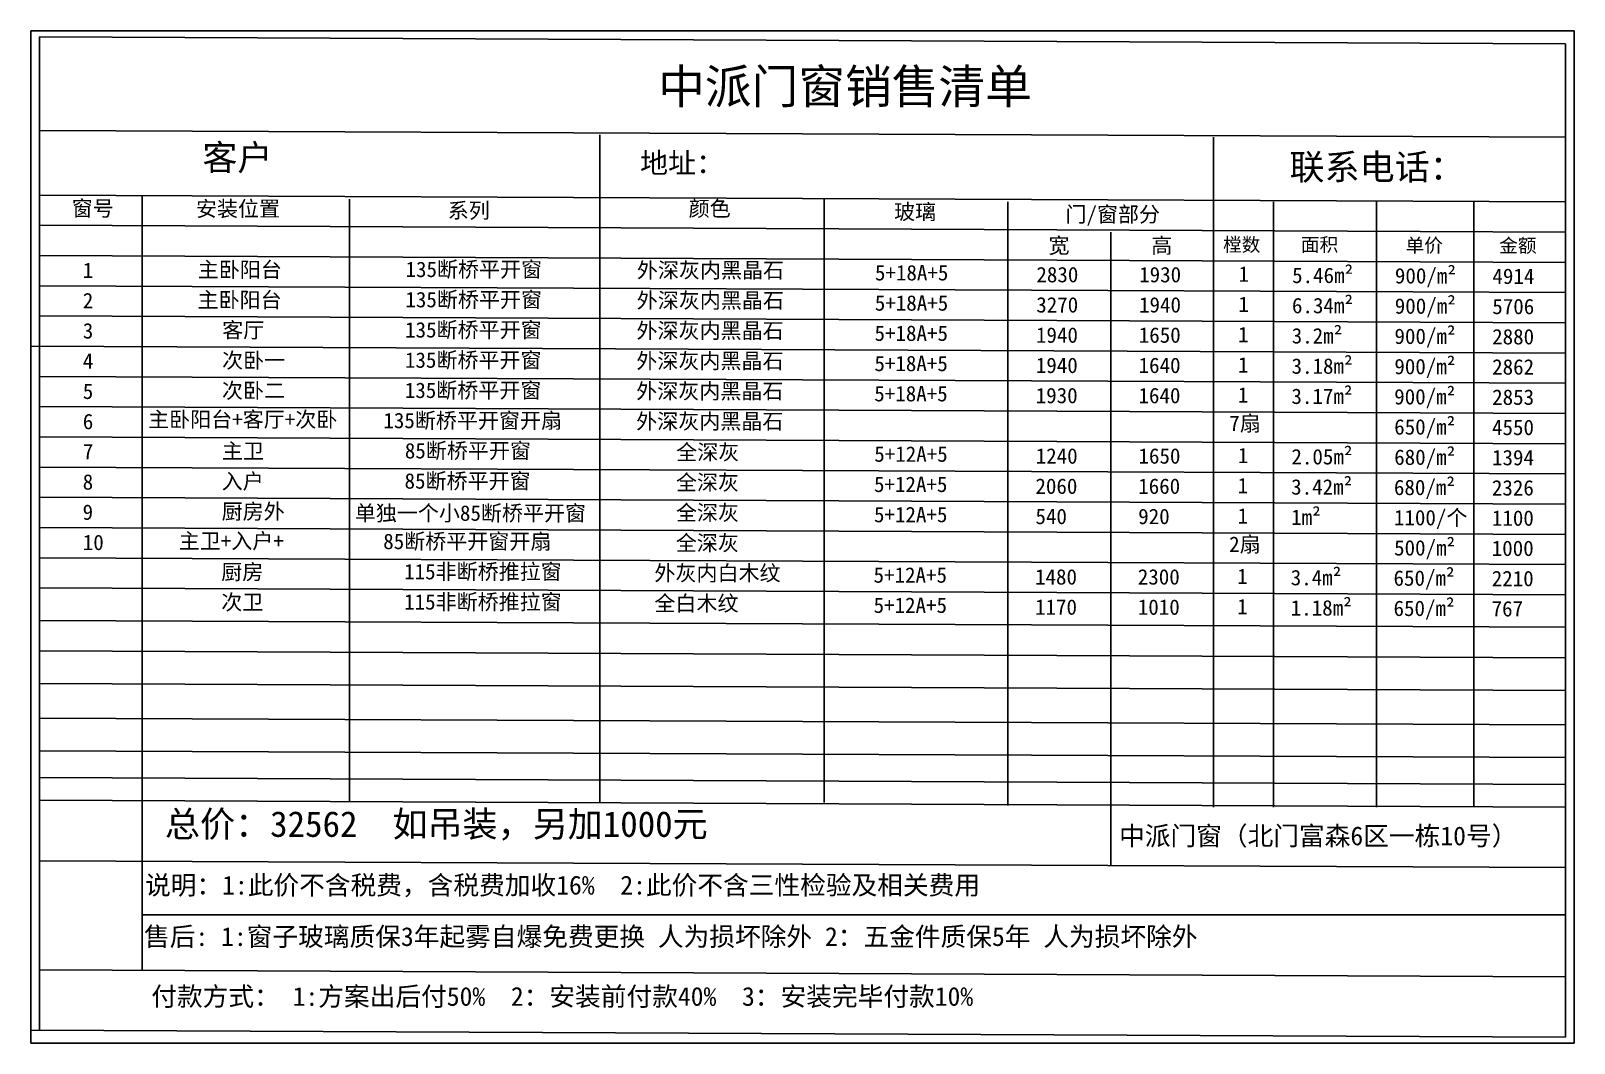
# Model space of a CAD drawing. Header units: inches. Extents: x -138455 to 599497, y -747149 to 13167.
# Drawn here: x 120459 to 129468, y -646769 to -640859 of the extents above; entities that cross this region are included whole.
import ezdxf

# ---------------------------------------------------------------- set-up
doc = ezdxf.new("R2010")
doc.units = ezdxf.units.IN
doc.header["$MEASUREMENT"] = 0
doc.layers.add('0 @ 1', color=7, linetype='Continuous')
doc.styles.add('Annotative', font='arialbd.ttf')

msp = doc.modelspace()

# ---------------------------------------------------------------- linework, layer by layer
for p, q in [((120459.1, -640858.9), (120459.1, -646768.8)), ((129467.8, -640858.9), (120459.1, -640858.9)), ((129467.8, -640858.9), (129467.8, -646768.8)), ((129417.8, -640934.1), (120509.1, -640893.9)), ((120509.1, -640893.9), (120509.1, -646693.7)), ((129417.8, -640934.1), (129417.8, -646733.8)), ((129417.8, -641480.4), (120509.1, -641440.3)), ((123780.8, -641465.4), (123780.8, -644152.3)), ((127362.8, -641480.4), (127362, -644142.3)), ((120509.1, -641817.3), (129417.8, -641857.4)), ((121109.1, -641817.3), (121109.1, -643405.5)), ((122319.1, -641842.4), (122319.1, -644119.7)), ((125089.4, -641842.4), (125089.4, -645363.3)), ((126162.8, -641857.4), (126162.8, -645381.2)), ((127713.8, -641857.4), (127713.8, -645390.9)), ((128313.8, -641857.4), (128313.8, -643445.7)), ((128883.1, -641857.4), (128883.1, -645390.9)), ((120509.1, -641993.8), (129417.8, -642033.9)), ((126762.8, -642033.9), (126762.8, -644139.6)), ((120509.1, -642170.2), (129417.8, -642210.4)), ((120509.1, -642346.7), (129417.8, -642386.8)), ((120509.1, -642523.2), (129417.8, -642563.3)), ((120459.1, -642699.7), (129417.8, -642739.8)), ((120509.1, -642876.1), (129417.8, -642916.3)), ((120509.1, -643052.6), (129417.8, -643092.7)), ((120509.1, -643229.1), (129417.8, -643269.2)), ((120509.1, -643405.5), (129417.8, -643445.7)), ((121109.1, -643405.5), (121109.1, -646341.7)), ((128313.8, -643445.7), (128313.8, -645390.9)), ((120509.1, -643582), (129417.8, -643622.1)), ((120509.1, -643758.5), (129417.8, -643798.6)), ((120509.1, -643934.9), (129417.8, -643975.1)), ((120509.1, -644111.4), (129417.8, -644151.6)), ((122319.1, -644119.6), (122319.1, -645355.7)), ((123780.8, -644152.3), (123780.8, -645360)), ((126762.8, -644139.4), (126762.8, -645390.9)), ((127362.8, -644142.1), (127362.8, -645390.9)), ((120509.1, -644300.6), (129417.8, -644340.8)), ((120509.1, -644478.9), (129417.8, -644519)), ((120509.1, -644669.5), (129417.8, -644709.6)), ((120509.1, -644871.3), (129417.8, -644911.4)), ((120509.1, -645061.9), (129417.8, -645102.1)), ((120509.1, -645217.8), (129417.8, -645258)), ((120509.1, -645350.8), (129417.8, -645390.9)), ((126762.8, -645390.9), (126762.8, -645735.9)), ((120509.1, -645703.7), (129417.8, -645743.8)), ((121109.1, -646020), (129417.8, -646020)), ((120509.1, -646341.7), (129417.8, -646381.8)), ((120459.1, -646693.7), (129417.8, -646733.8)), ((120459.1, -646768.8), (129467.8, -646768.8))]:
    msp.add_line(p, q)

# ---------------------------------------------------------------- texts
at = {"layer": '0 @ 1', "attachment_point": 1, "style": 'Annotative'}
for s, width, insert, char_height in [('{\\fSimSun|b1|i0|c134|p2;中派门窗销售清单}', 2802.276, (124120.3, -641083.3), 200), ('{\\fSimSun|b1|i0|c134|p2;客户}', 485.592, (121460.5, -641523.4), 150), ('{\\fSimSun|b1|i0|c134|p2;地址：}', 3483.473, (124015.1, -641570.1), 120), ('{\\fSimSun|b1|i0|c134|p2;联系电话：}', 1409.924, (127806.3, -641578.4), 150), ('{\\fSimSun|b1|i0|c134|p2;窗号}', 485.592, (120697.8, -641849.9), 90), ('{\\fSimSun|b1|i0|c134|p2;安装位置}', 706.927, (121422.6, -641852.4), 90), ('{\\fSimSun|b1|i0|c134|p2;系列}', 485.592, (122892.7, -641862.5), 90), ('{\\fSimSun|b1|i0|c134|p2;颜色}', 485.592, (124298.8, -641851.2), 90), ('{\\fSimSun|b1|i0|c134|p2;玻璃}', 485.592, (125497.7, -641870.2), 90), ('{\\fSimSun|b1|i0|c134|p2;门/窗部分}', 603.897, (126498.1, -641884.9), 90), ('{\\fSimSun|b1|i0|c134|p2;宽 }', 603.897, (126399.3, -642066.9), 90), ('{\\fSimSun|b1|i0|c134|p2;高 }', 603.897, (126999.3, -642066.9), 90), ('{\\fSimSun|b1|i0|c134|p2;樘数}', 603.897, (127418.1, -642067.1), 80), ('{\\fSimSun|b1|i0|c134|p2;面积}', 603.897, (127872.5, -642067.1), 80), ('{\\fSimSun|b1|i0|c134|p2;单价}', 603.897, (128483.5, -642070.9), 80), ('{\\fSimSun|b1|i0|c134|p2;金额}', 603.897, (129030.5, -642072.3), 80), ('{\\fSimSun|b1|i0|c134|p2;1}', 485.592, (120762.2, -642212.2), 90), ('{\\fSimSun|b1|i0|c134|p2;主卧阳台}', 9006.576, (121433.1, -642207.9), 90), ('{\\fSimSun|b1|i0|c134|p2;135断桥平开窗}', 9006.576, (122646, -642206.4), 90), ('{\\fSimSun|b1|i0|c134|p2;外深灰内黑晶石}', 9006.576, (123996.6, -642211), 90), ('{\\fSimSun|b1|i0|c134|p2;5+18A+5}', 9006.576, (125386.4, -642226.1), 90), ('{\\fSimSun|b1|i0|c134|p2;5.46m²}', 9006.576, (127821.5, -642241.3), 90), ('{\\fSimSun|b1|i0|c134|p2;900/m²}', 9006.576, (128421.5, -642244), 90), ('{\\fSimSun|b1|i0|c134|p2;2830}', 9006.576, (126328.7, -642237), 90), ('{\\fSimSun|b1|i0|c134|p2;1930 }', 9006.576, (126928.7, -642237), 90), ('{\\fSimSun|b1|i0|c134|p2;1 }', 9006.576, (127508.6, -642233.9), 90), ('{\\fSimSun|b1|i0|c134|p2;4914}', 9006.576, (128990.8, -642246.5), 90), ('{\\fSimSun|b1|i0|c134|p2;2}', 485.592, (120762.2, -642388.6), 90), ('{\\fSimSun|b1|i0|c134|p2;主卧阳台}', 9006.576, (121432.3, -642384.4), 90), ('{\\fSimSun|b1|i0|c134|p2;135断桥平开窗}', 9006.576, (122645.2, -642382.9), 90), ('{\\fSimSun|b1|i0|c134|p2;外深灰内黑晶石}', 9006.576, (123995.8, -642387.5), 90), ('{\\fSimSun|b1|i0|c134|p2;5+18A+5}', 9006.576, (125385.6, -642402.6), 90), ('{\\fSimSun|b1|i0|c134|p2;6.34m²}', 9006.576, (127820.7, -642417.7), 90), ('{\\fSimSun|b1|i0|c134|p2;900/m²}', 9006.576, (128420.7, -642420.4), 90), ('{\\fSimSun|b1|i0|c134|p2;3270}', 9006.576, (126327.9, -642413.4), 90), ('{\\fSimSun|b1|i0|c134|p2;1940 }', 9006.576, (126927.9, -642413.4), 90), ('{\\fSimSun|b1|i0|c134|p2;1 }', 9006.576, (127507.8, -642410.4), 90), ('{\\fSimSun|b1|i0|c134|p2;5706}', 9006.576, (128990, -642423), 90), ('{\\fSimSun|b1|i0|c134|p2;3}', 485.592, (120762.2, -642565.1), 90), ('{\\fSimSun|b1|i0|c134|p2;客厅}', 9006.576, (121576, -642560.8), 90), ('{\\fSimSun|b1|i0|c134|p2;135断桥平开窗}', 9006.576, (122643.6, -642559.4), 90), ('{\\fSimSun|b1|i0|c134|p2;外深灰内黑晶石}', 9006.576, (123994.2, -642564), 90), ('{\\fSimSun|b1|i0|c134|p2;5+18A+5}', 9006.576, (125384, -642579), 90), ('{\\fSimSun|b1|i0|c134|p2;3.2m²}', 9006.576, (127819.1, -642594.2), 90), ('{\\fSimSun|b1|i0|c134|p2;900/m²}', 9006.576, (128419.1, -642596.9), 90), ('{\\fSimSun|b1|i0|c134|p2;1940}', 9006.576, (126326.3, -642589.9), 90), ('{\\fSimSun|b1|i0|c134|p2;1650}', 9006.576, (126926.3, -642589.9), 90), ('{\\fSimSun|b1|i0|c134|p2;1 }', 9006.576, (127506.3, -642586.9), 90), ('{\\fSimSun|b1|i0|c134|p2;2880}', 9006.576, (128989.2, -642599.5), 90), ('{\\fSimSun|b1|i0|c134|p2;4}', 485.592, (120762.2, -642741.6), 90), ('{\\fSimSun|b1|i0|c134|p2;次卧一}', 9006.576, (121575.2, -642737.5), 90), ('{\\fSimSun|b1|i0|c134|p2;135断桥平开窗}', 9006.576, (122642.8, -642736), 90), ('{\\fSimSun|b1|i0|c134|p2;外深灰内黑晶石}', 9006.576, (123993.4, -642740.6), 90), ('{\\fSimSun|b1|i0|c134|p2;5+18A+5}', 9006.576, (125383.2, -642755.7), 90), ('{\\fSimSun|b1|i0|c134|p2;1940}', 9006.576, (126325.5, -642766.6), 90), ('{\\fSimSun|b1|i0|c134|p2;1640}', 9006.576, (126925.5, -642766.6), 90), ('{\\fSimSun|b1|i0|c134|p2;1 }', 9006.576, (127505.5, -642763.5), 90), ('{\\fSimSun|b1|i0|c134|p2;3.18m²}', 9006.576, (127818.3, -642770.9), 90), ('{\\fSimSun|b1|i0|c134|p2;900/m²}', 9006.576, (128418.3, -642773.6), 90), ('{\\fSimSun|b1|i0|c134|p2;2862}', 9006.576, (128989.2, -642775.9), 90), ('{\\fSimSun|b1|i0|c134|p2;5}', 485.592, (120762.2, -642918.1), 90), ('{\\fSimSun|b1|i0|c134|p2;次卧二}', 9006.576, (121574.4, -642913.8), 90), ('{\\fSimSun|b1|i0|c134|p2;135断桥平开窗}', 9006.576, (122642, -642912.4), 90), ('{\\fSimSun|b1|i0|c134|p2;外深灰内黑晶石}', 9006.576, (123992.6, -642917), 90), ('{\\fSimSun|b1|i0|c134|p2;5+18A+5}', 9006.576, (125382.4, -642932), 90), ('{\\fSimSun|b1|i0|c134|p2;1930}', 9006.576, (126324.8, -642942.9), 90), ('{\\fSimSun|b1|i0|c134|p2;1640}', 9006.576, (126924.8, -642942.9), 90), ('{\\fSimSun|b1|i0|c134|p2;1 }', 9006.576, (127504.7, -642939.9), 90), ('{\\fSimSun|b1|i0|c134|p2;3.17m²}', 9006.576, (127817.5, -642947.2), 90), ('{\\fSimSun|b1|i0|c134|p2;900/m²}', 9006.576, (128417.5, -642949.9), 90), ('{\\fSimSun|b1|i0|c134|p2;2853}', 9006.576, (128989.2, -642952.4), 90), ('{\\fSimSun|b1|i0|c134|p2;6}', 485.592, (120762.2, -643094.5), 90), ('{\\fSimSun|b1|i0|c134|p2;主卧阳台+客厅+次卧}', 9006.576, (121143.6, -643082.4), 90), ('{\\fSimSun|b1|i0|c134|p2;135断桥平开窗开扇}', 9006.576, (122516.8, -643088.7), 90), ('{\\fSimSun|b1|i0|c134|p2;外深灰内黑晶石}', 9006.576, (123992.6, -643093.2), 90), ('{\\fSimSun|b1|i0|c134|p2;7扇 }', 9006.576, (127454.6, -643105.2), 90), ('{\\fSimSun|b1|i0|c134|p2;650/m²}', 9006.576, (128417.5, -643126.1), 90), ('{\\fSimSun|b1|i0|c134|p2;4550}', 9006.576, (128988.4, -643128.9), 90), ('{\\fSimSun|b1|i0|c134|p2;7}', 485.592, (120762.2, -643271), 90), ('{\\fSimSun|b1|i0|c134|p2;主卫}', 9006.576, (121574.4, -643266.7), 90), ('{\\fSimSun|b1|i0|c134|p2;85断桥平开窗}', 9006.576, (122642, -643265.2), 90), ('{\\fSimSun|b1|i0|c134|p2;全深灰}', 9006.576, (124226.2, -643273.7), 90), ('{\\fSimSun|b1|i0|c134|p2;5+12A+5}', 9006.576, (125382.4, -643284.9), 90), ('{\\fSimSun|b1|i0|c134|p2;1240}', 9006.576, (126324.7, -643295.8), 90), ('{\\fSimSun|b1|i0|c134|p2;1650}', 9006.576, (126924.7, -643295.8), 90), ('{\\fSimSun|b1|i0|c134|p2;1 }', 9006.576, (127504.7, -643292.7), 90), ('{\\fSimSun|b1|i0|c134|p2;2.05m²}', 9006.576, (127817.5, -643300.1), 90), ('{\\fSimSun|b1|i0|c134|p2;680/m²}', 9006.576, (128417.5, -643302.8), 90), ('{\\fSimSun|b1|i0|c134|p2;1394}', 9006.576, (128988.4, -643305.3), 90), ('{\\fSimSun|b1|i0|c134|p2;8}', 485.592, (120761.6, -643447.5), 90), ('{\\fSimSun|b1|i0|c134|p2;入户}', 9006.576, (121572.8, -643443.2), 90), ('{\\fSimSun|b1|i0|c134|p2;85断桥平开窗}', 9006.576, (122640.4, -643441.7), 90), ('{\\fSimSun|b1|i0|c134|p2;全深灰}', 9006.576, (124224.6, -643450.2), 90), ('{\\fSimSun|b1|i0|c134|p2;5+12A+5}', 9006.576, (125380.8, -643461.4), 90), ('{\\fSimSun|b1|i0|c134|p2;2060}', 9006.576, (126323.2, -643472.2), 90), ('{\\fSimSun|b1|i0|c134|p2;1660}', 9006.576, (126923.2, -643472.2), 90), ('{\\fSimSun|b1|i0|c134|p2;1 }', 9006.576, (127503.1, -643469.2), 90), ('{\\fSimSun|b1|i0|c134|p2;3.42m²}', 9006.576, (127815.9, -643476.5), 90), ('{\\fSimSun|b1|i0|c134|p2;680/m²}', 9006.576, (128415.9, -643479.2), 90), ('{\\fSimSun|b1|i0|c134|p2;2326}', 9006.576, (128987.6, -643481.8), 90), ('{\\fSimSun|b1|i0|c134|p2;9}', 485.592, (120761.1, -643623.9), 90), ('{\\fSimSun|b1|i0|c134|p2;厨房外}', 9006.576, (121572.8, -643619.6), 90), ('{\\fSimSun|b1|i0|c134|p2;单独一个小85断桥平开窗}', 9006.576, (122350, -643629.3), 90), ('{\\fSimSun|b1|i0|c134|p2;全深灰}', 9006.576, (124224.6, -643626.7), 90), ('{\\fSimSun|b1|i0|c134|p2;5+12A+5}', 9006.576, (125380.8, -643637.8), 90), ('{\\fSimSun|b1|i0|c134|p2;540}', 9006.576, (126323.2, -643648.7), 90), ('{\\fSimSun|b1|i0|c134|p2;920}', 9006.576, (126923.2, -643648.7), 90), ('{\\fSimSun|b1|i0|c134|p2;1 }', 9006.576, (127503.1, -643645.7), 90), ('{\\fSimSun|b1|i0|c134|p2;1m²}', 9006.576, (127815.9, -643653), 90), ('{\\fSimSun|b1|i0|c134|p2;1100/个}', 9006.576, (128415.9, -643655.7), 90), ('{\\fSimSun|b1|i0|c134|p2;1100}', 9006.576, (128987.6, -643658.3), 90), ('{\\fSimSun|b1|i0|c134|p2;10}', 485.592, (120762.2, -643800.4), 90), ('{\\fSimSun|b1|i0|c134|p2;主卫+入户+}', 9006.576, (121322.2, -643791.8), 90), ('{\\fSimSun|b1|i0|c134|p2;85断桥平开窗开扇}', 9006.576, (122516, -643794.6), 90), ('{\\fSimSun|b1|i0|c134|p2;全深灰}', 9006.576, (124223.8, -643803.4), 90), ('{\\fSimSun|b1|i0|c134|p2;2扇 }', 9006.576, (127453.9, -643811.1), 90), ('{\\fSimSun|b1|i0|c134|p2;500/m²}', 9006.576, (128416.7, -643832), 90), ('{\\fSimSun|b1|i0|c134|p2;1000}', 9006.576, (128986.8, -643834.8), 90), ('{\\fSimSun|b1|i0|c134|p2;厨房}', 9006.576, (121570.4, -643972.6), 90), ('{\\fSimSun|b1|i0|c134|p2;115非断桥推拉窗}', 9006.576, (122638.1, -643971.1), 90), ('{\\fSimSun|b1|i0|c134|p2;外灰内白木纹}', 9006.576, (124098.8, -643979.6), 90), ('{\\fSimSun|b1|i0|c134|p2;5+12A+5}', 9006.576, (125378.4, -643990.8), 90), ('{\\fSimSun|b1|i0|c134|p2;1480}', 9006.576, (126320.8, -644001.7), 90), ('{\\fSimSun|b1|i0|c134|p2;2300}', 9006.576, (126920.8, -644001.7), 90), ('{\\fSimSun|b1|i0|c134|p2;1 }', 9006.576, (127500.7, -643998.6), 90), ('{\\fSimSun|b1|i0|c134|p2;3.4m²}', 9006.576, (127813.5, -644005.9), 90), ('{\\fSimSun|b1|i0|c134|p2;650/m²}', 9006.576, (128413.5, -644008.6), 90), ('{\\fSimSun|b1|i0|c134|p2;2210}', 9006.576, (128986.8, -644011.2), 90), ('{\\fSimSun|b1|i0|c134|p2;次卫}', 9006.576, (121570.4, -644149), 90), ('{\\fSimSun|b1|i0|c134|p2;115非断桥推拉窗}', 9006.576, (122638.1, -644147.6), 90), ('{\\fSimSun|b1|i0|c134|p2;全白木纹}', 9006.576, (124098.8, -644156.1), 90), ('{\\fSimSun|b1|i0|c134|p2;5+12A+5}', 9006.576, (125378.4, -644167.2), 90), ('{\\fSimSun|b1|i0|c134|p2;1170}', 9006.576, (126320.8, -644178.1), 90), ('{\\fSimSun|b1|i0|c134|p2;1010}', 9006.576, (126920.8, -644178.1), 90), ('{\\fSimSun|b1|i0|c134|p2;1 }', 9006.576, (127500.7, -644175.1), 90), ('{\\fSimSun|b1|i0|c134|p2;1.18m²}', 9006.576, (127813.5, -644182.4), 90), ('{\\fSimSun|b1|i0|c134|p2;650/m²}', 9006.576, (128413.5, -644185.1), 90), ('{\\fSimSun|b1|i0|c134|p2;767}', 9006.576, (128986, -644187.7), 90), ('{\\fSimSun|b1|i0|c134|p2;总价：32562  如吊装，另加1000元 }', 4715.707, (121241.8, -645414.6), 150), ('{\\fSimSun|b1|i0|c134|p2;中派门窗（北门富森6区一栋10号）}', 2734.804, (126811.4, -645503.7), 110), ('{\\fSimSun|b1|i0|c134|p2;说明：1:此价不含税费，含税费加收16%  2:此价不含三性检验及相关费用}', 6113.097, (121125.4, -645791.4), 110), ('{\\fSimSun|b1|i0|c134|p2;售后: 1:窗子玻璃质保3年起雾自爆免费更换 人为损坏除外 2：五金件质保5年 人为损坏除外  }', 6510.182, (121119.6, -646091.6), 110), ('{\\fSimSun|b1|i0|c134|p2;付款方式： 1:方案出后付50%  2：安装前付款40%  3：安装完毕付款10%}', 7146.186, (121162, -646440.9), 110)]:
    msp.add_mtext_dynamic_manual_height_columns(s, width=width, gutter_width=903.5, heights=[0], dxfattribs=dict(at, insert=insert, char_height=char_height))

doc.saveas('drawing.dxf')
